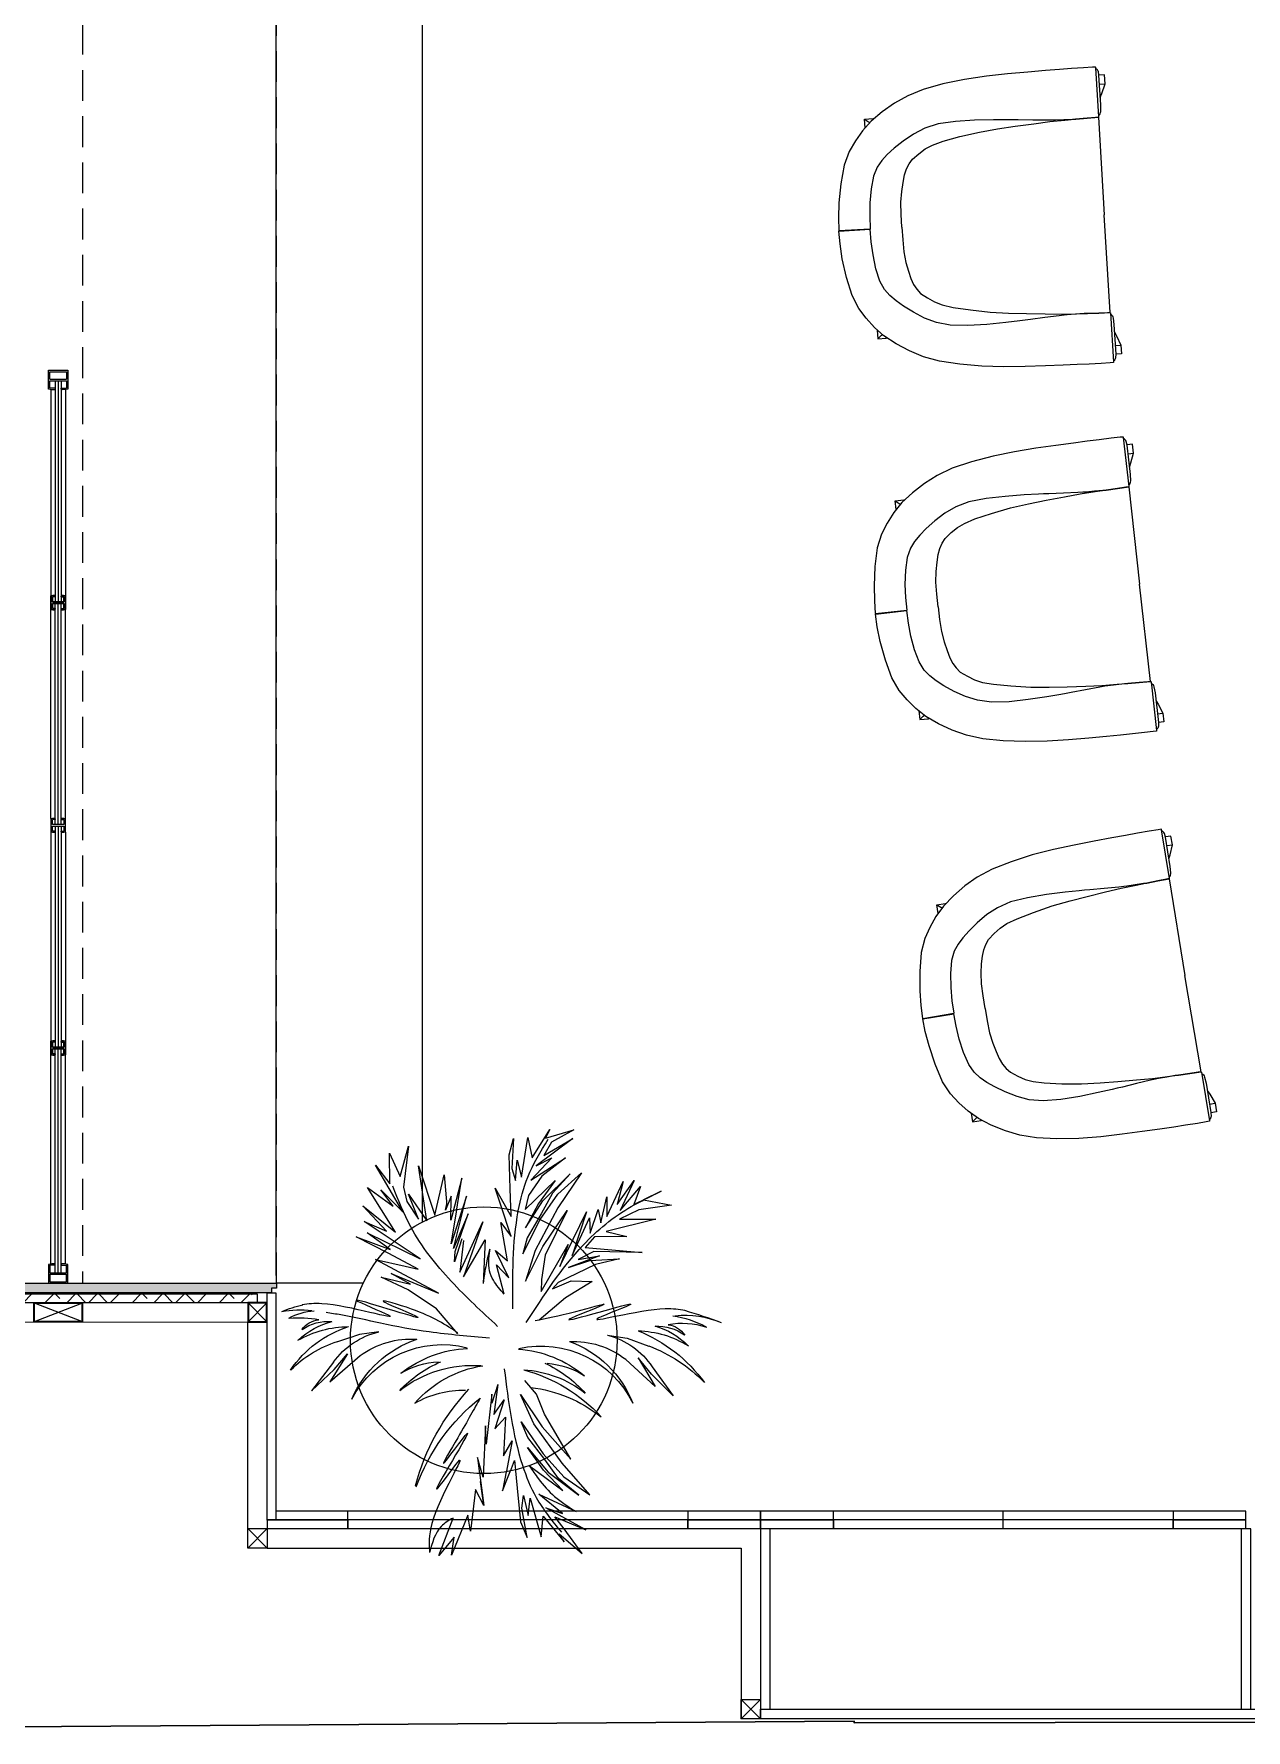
# Model space of a CAD drawing. Header units: centimetres. Extents: x 5488 to 20269, y -31398 to -19684.
# Drawn here: x 18458.7 to 18708.5, y -24051.3 to -23701.6 of the extents above; entities that cross this region are included whole.
import ezdxf

# ---------------------------------------------------------------- set-up
doc = ezdxf.new("R2010")
doc.units = ezdxf.units.CM
doc.set_wipeout_variables(frame=1)
doc.linetypes.add('HIDDEN', pattern=[9.525, 6.35, -3.175])
doc.layers.add('wipeout', color=7, linetype='Continuous', true_color=0xffffff)
for name, color, linetype, lineweight in [('xxx_Auto_Dograma_Metal', 157, 'Continuous', 0), ('xxx_Auto_Duvar_Duvar Plan Kesit', 7, 'Continuous', 30), ('xxx_Auto_Element_Dograma Cam', 140, 'Continuous', 9), ('xxx_Auto_Element_Dograma Metal', 211, 'Continuous', 20), ('xxx_Auto_Kaplama_Ahşap', 34, 'Continuous', 0), ('xxx_Auto_Kaplama_Ahşap Tarama', 16, 'Continuous', 5), ('xxx_Auto_Kaplama_Mermer', 43, 'Continuous', 13), ('xxx_Auto_Kaplama_Siva Sap', 253, 'Continuous', 13), ('xxx_Auto_Konstruksiyon_Metal', 141, 'Continuous', 0), ('xxx_Auto_Merdiven_Merdiven', 163, 'Continuous', 15), ('xxx_Auto_Mobilya_Ahsap', 34, 'Continuous', 20), ('xxx_Auto_Tefris_Silik', 252, 'Continuous', 13), ('xxx_Auto_Tefris_Tefris', 32, 'Continuous', 15)]:
    doc.layers.add(name, color=color, linetype=linetype, lineweight=lineweight)
doc.layers.add('xxx_Auto_Kaplama_Alcipan Tarama', color=250, linetype='Continuous')
doc.layers.add('xxx_Autoxxx_Auto_Tefris_Silik', color=252, linetype='Continuous')
doc.layers.add('xxx_Auto_Kaplama_Mermer Tarama', color=7, linetype='Continuous', lineweight=0, true_color=0xadadad)
doc.layers.add('xxx_Auto_LANDSCAPE', color=7, linetype='Continuous', lineweight=0, true_color=0x496639)

# ---------------------------------------------------------------- blocks, each defined once
blk = doc.blocks.new('A$Cb3d25d0a')
at = {"layer": 'xxx_Auto_Konstruksiyon_Metal', "lineweight": 20}
h = blk.add_hatch(color=256, dxfattribs=at)
h.dxf.hatch_style = 1
h.paths.add_polyline_path([(2, 2), (2, -2), (-2, -2), (-2, 2)])
h.paths.add_polyline_path([(1.88, 1.88), (-1.88, 1.88), (-1.88, -1.88), (1.88, -1.88)], flags=16)
for points in [[(2, -2), (2, 2), (-2, 2), (-2, -2)], [(1.88, -1.88), (1.88, 1.88), (-1.88, 1.88), (-1.88, -1.88)]]:
    blk.add_lwpolyline(points, close=True, dxfattribs=at)
for points in [[(1.88, -1.88), (-1.88, 1.88)], [(1.88, 1.88), (-1.88, -1.88)]]:
    blk.add_lwpolyline(points, dxfattribs=at)
blk = doc.blocks.new('4X10 PROFİL')
at = {"layer": 'xxx_Auto_Konstruksiyon_Metal'}
h = blk.add_hatch(color=256, dxfattribs=at)
h.dxf.hatch_style = 1
h.paths.add_polyline_path([(6769.8, -31068.3), (6669.8, -31068.3), (6669.8, -31108.3), (6769.8, -31108.3)])
h.paths.add_polyline_path([(6768.8, -31107.3), (6670.8, -31107.3), (6670.8, -31069.3), (6768.8, -31069.3)], flags=16)
for p, q in [((6670.8, -31069.3), (6768.8, -31107.3)), ((6768.8, -31069.3), (6670.8, -31107.3))]:
    blk.add_line(p, q, dxfattribs=at)
for points in [[(6669.8, -31068.3), (6769.8, -31068.3), (6769.8, -31108.3), (6669.8, -31108.3)], [(6670.8, -31069.3), (6768.8, -31069.3), (6768.8, -31107.3), (6670.8, -31107.3)]]:
    blk.add_lwpolyline(points, close=True, dxfattribs=at)
blk = doc.blocks.new('gizliprofil_e')
at = {"layer": 'xxx_Auto_Element_Dograma Metal'}
for p, q in [((0.05, -2.3), (0.05, 1.1)), ((0.35, -2.3), (0.35, 1.1))]:
    blk.add_line(p, q, dxfattribs=at)
for points in [[(-1.7, -2.6), (2.2, -2.6), (2.2, 1.4), (-1.7, 1.4)], [(-1.5, 0.05), (-1.5, 0.05), (-1.5, 0.05), (-1.5, 1.1)], [(0.05, 1.1), (-1.5, 1.1)], [(0.35, -2.3), (1.9, -2.3), (1.9, 1.1), (0.35, 1.1)], [(-1.5, -1.25), (-1.5, -1.25), (-1.5, -1.25), (-1.5, -2.3)], [(-1.5, -2.3), (0.05, -2.3)]]:
    blk.add_lwpolyline(points, dxfattribs=at)
for centre, radius, start, end in [((3.52, 0.34), 5.32, 168.5228, 183.0808), ((-1.65, 0.24), 0.24, 230.6527, 307.686), ((2.75, -1.6), 4.56, 175.6886, 192.7072), ((-1.65, -1.44), 0.24, 52.3134, 129.3468)]:
    blk.add_arc(centre, radius, start, end, dxfattribs=at)
blk = doc.blocks.new('dograma_metal_orta')
at = {"layer": 'xxx_Auto_Element_Dograma Metal'}
for points in [[(-0.5, 1.5), (2.3, 1.5)], [(-0.3, -1.2), (0.75, -1.2), (0.75, 1.2), (-0.3, 1.2)], [(-0.3, 0.65), (-0.3, 0.65), (-0.3, 0.65), (-0.3, 1.2)], [(2.1, 1.2), (1.05, 1.2), (1.05, -1.2), (2.1, -1.2)], [(2.1, 0.65), (2.1, 0.65), (2.1, 0.65), (2.1, 1.2)], [(2.3, -1.5), (-0.5, -1.5)], [(-0.3, -0.65), (-0.3, -0.65), (-0.3, -0.65), (-0.3, -1.2)], [(2.1, -0.65), (2.1, -0.65), (2.1, -0.65), (2.1, -1.2)]]:
    blk.add_lwpolyline(points, dxfattribs=at)
for centre, radius, start, end in [((4.24, 0.52), 4.84, 168.2942, 178.3809), ((-0.45, 0.84), 0.24, 230.6527, 307.686), ((2.25, 0.84), 0.24, 232.314, 309.3473), ((-2.44, 0.52), 4.84, 1.6191, 11.7058), ((-0.45, -0.84), 0.24, 52.3134, 129.3468), ((4.24, -0.52), 4.84, 181.6185, 191.7052), ((2.25, -0.84), 0.24, 50.6532, 127.6866), ((-2.44, -0.52), 4.84, 348.2945, 358.3815)]:
    blk.add_arc(centre, radius, start, end, dxfattribs=at)
blk = doc.blocks.new('40_40_kutu profil')
at = {"layer": 'xxx_Auto_Konstruksiyon_Metal'}
blk.add_lwpolyline([(0, -4), (4, -4), (4, 0), (0, 0)], close=True, dxfattribs=at)
for points in [[(0, -4), (4, 0)], [(4, -4), (0, 0)]]:
    blk.add_lwpolyline(points, dxfattribs=at)
blk = doc.blocks.new('A$C19821016')
for points in [[(22.44, -61.01), (33.71, -61.01), (33.78, -61), (33.83, -60.96), (33.86, -60.24), (33.86, -58.18), (33.84, -55.43), (33.8, -52.67), (33.74, -49.46), (33.66, -45.38), (33.52, -40.74), (33.28, -35.86), (32.85, -30.85), (32.11, -25.82), (31.11, -21.25), (29.87, -17.61), (28.36, -14.51), (26.57, -11.53), (24.6, -8.89), (22.52, -6.81), (20.29, -5.05), (17.95, -3.48), (14.93, -2.14), (10.71, -1.11), (6.35, -0.42), (2.94, -0.11), (0, 0), (0, -0.04), (-0.01, -0.08), (-0.06, -0.09)], [(-22.56, -61.01), (-33.83, -61.01), (-33.9, -61), (-33.95, -60.96), (-33.98, -60.24), (-33.98, -58.18), (-33.96, -55.43), (-33.92, -52.67), (-33.85, -49.46), (-33.78, -45.38), (-33.64, -40.74), (-33.4, -35.86), (-32.96, -30.85), (-32.23, -25.82), (-31.23, -21.25), (-29.98, -17.61), (-28.48, -14.51), (-26.69, -11.53), (-24.71, -8.89), (-22.63, -6.81), (-20.41, -5.05), (-18.07, -3.48), (-15.05, -2.14), (-10.82, -1.11), (-6.47, -0.42), (-3.06, -0.11), (-0.12, 0), (-0.12, -0.04), (-0.1, -0.08), (-0.06, -0.09)], [(-0.12, -0.04), (-0.12, -7.23), (-0.12, -7.2), (-0.1, -7.18), (-0.06, -7.18)], [(0, -0.04), (0, -7.23), (0, -7.2), (-0.01, -7.18), (-0.06, -7.18)], [(-23.25, -7.43), (-23.26, -7.42), (-25.27, -7.42), (-25.27, -9.38), (-25.2, -9.55)], [(-25.27, -7.42), (-24.59, -8.27), (-24.4, -8.58)], [(-22.56, -61.01), (-22.52, -60.96), (-22.47, -60.27), (-22.41, -58.3), (-22.34, -55.68), (-22.35, -54.93), (-22.38, -53), (-22.4, -51.07), (-22.41, -50.37), (-22.49, -49.21), (-22.72, -45.9), (-22.96, -42.57), (-23.05, -41.36), (-23.13, -40.17), (-23.32, -36.91), (-23.48, -32.58), (-23.47, -28.18), (-23.15, -24.18), (-22.35, -21.05), (-21.17, -18.42), (-19.7, -15.93), (-18.18, -13.77), (-16.86, -12.12), (-15.56, -10.81), (-14.1, -9.66), (-12.11, -8.71), (-9.23, -7.98), (-6.02, -7.5), (-3.01, -7.29), (-0.12, -7.23), (-0.12, -7.23)], [(-23.26, -7.42), (-23.26, -7.44)], [(22.44, -61.01), (22.4, -60.96), (22.35, -60.27), (22.29, -58.3), (22.22, -55.68), (22.23, -54.93), (22.26, -53), (22.28, -51.07), (22.29, -50.37), (22.37, -49.21), (22.6, -45.9), (22.84, -42.57), (22.94, -41.36), (23.02, -40.17), (23.2, -36.91), (23.36, -32.58), (23.35, -28.18), (23.03, -24.18), (22.23, -21.05), (21.05, -18.42), (19.58, -15.93), (18.06, -13.77), (16.74, -12.12), (15.44, -10.81), (13.98, -9.66), (11.99, -8.71), (9.11, -7.98), (5.9, -7.5), (2.89, -7.29), (0, -7.23)], [(23.13, -7.43), (23.14, -7.42), (25.16, -7.42), (25.16, -9.38), (25.08, -9.55)], [(23.14, -7.42), (23.14, -7.44)], [(25.16, -7.42), (24.48, -8.27), (24.28, -8.58)], [(-25.27, -9.38), (-25.08, -9.38)], [(25.16, -9.38), (24.96, -9.38)], [(-26.95, -61.62), (-27.86, -62.05), (-30.05, -62.91), (-32.06, -62.91), (-32.06, -61.62)], [(-30.05, -61.62), (-30.05, -62.91)], [(26.84, -61.62), (27.74, -62.05), (29.93, -62.91), (31.94, -62.91), (31.94, -61.62)], [(29.93, -61.62), (29.93, -62.91)]]:
    blk.add_lwpolyline(points)
at = {"elevation": -1.97}
for points in [[(-0.06, -14.49), (-2.98, -14.49), (-5.74, -14.59), (-8.18, -14.92), (-10.26, -15.38), (-11.95, -15.83), (-13.31, -16.36), (-14.42, -17.04), (-15.46, -17.82), (-16.6, -19.35), (-17.61, -20.91), (-18.39, -22.6), (-19.11, -25.08), (-19.94, -29), (-20.7, -33.49), (-21.2, -37.7), (-21.56, -41.77), (-21.89, -46.03), (-22.13, -49.73), (-22.27, -53.2), (-22.33, -55.4), (-22.34, -55.69), (-22.41, -58.3), (-22.48, -60.91), (-0.06, -60.88)], [(-0.06, -14.49), (2.86, -14.49), (5.63, -14.59), (8.07, -14.92), (10.15, -15.38), (11.83, -15.83), (13.19, -16.36), (14.31, -17.04), (15.34, -17.82), (16.49, -19.35), (17.49, -20.91), (18.27, -22.6), (19, -25.08), (19.83, -29), (20.58, -33.49), (21.09, -37.7), (21.44, -41.77), (21.77, -46.03), (22.01, -49.73), (22.16, -53.2), (22.21, -55.4), (22.22, -55.69), (22.29, -58.3), (22.36, -60.91), (-0.06, -60.88)]]:
    blk.add_lwpolyline(points, dxfattribs=at)
for points in [[(-22.86, -61.01, -0.224843), (-23.78, -61.53), (-25.23, -61.62), (-32.05, -61.62), (-32.9, -61.53, -0.167732), (-33.6, -61.01, -0.167732)], [(22.74, -61.01, 0.224843), (23.66, -61.53), (25.12, -61.62), (31.93, -61.62), (32.78, -61.53, 0.167732), (33.49, -61.01, 0.167732)]]:
    blk.add_lwpolyline(points, format="xyb")
blk = doc.blocks.new('A$C67A25700')
at = {"color": 0}
blk.add_wipeout([(22.56, 3.6), (22.87, 3.6), (23.78, 3.08), (25.24, 2.99), (26.96, 2.99), (27.87, 2.56), (30.05, 1.71), (32.06, 1.71), (32.06, 3), (32.9, 3.08), (33.61, 3.6), (33.83, 3.6), (33.9, 3.62), (33.95, 3.65), (33.98, 6.44), (33.97, 8.41), (33.91, 12.69), (33.81, 17.69), (33.73, 20.95), (33.52, 26.31), (33.07, 32.58), (32.8, 34.9), (32.66, 35.87), (32.31, 38.24), (31.94, 40.1), (31.54, 41.95), (31.23, 43.36), (29.98, 47), (28.48, 50.1), (26.69, 53.08), (25.2, 55.07), (25.27, 55.23), (25.27, 57.2), (23.25, 57.19), (22.42, 57.97), (20.99, 59.1), (20.22, 59.69), (18.07, 61.13), (15.05, 62.47), (11.5, 63.34), (7.55, 64.02), (6.47, 64.19), (3.06, 64.5), (1.59, 64.55), (0.12, 64.61), (0.12, 64.57), (0.1, 64.54), (0.06, 64.52), (0.01, 64.54), (0, 64.57), (0, 64.61), (-0.35, 64.6), (-1.12, 64.57), (-1.85, 64.54), (-2.65, 64.51), (-2.94, 64.5), (-4.38, 64.37), (-5.7, 64.25), (-6.35, 64.19), (-9.9, 63.63), (-10.71, 63.5), (-14.93, 62.47), (-17.95, 61.13), (-20.29, 59.56), (-22.3, 57.97), (-23.14, 57.19), (-25.16, 57.19), (-25.15, 55.22), (-25.08, 55.06), (-25.83, 54.07), (-26.4, 53.31), (-26.49, 53.19), (-26.57, 53.08), (-27.05, 52.27), (-27.47, 51.59), (-28.19, 50.38), (-28.36, 50.1), (-28.78, 49.22), (-29.33, 48.11), (-29.66, 47.42), (-29.86, 46.99), (-30.21, 45.98), (-30.49, 45.17), (-30.87, 44.06), (-31.11, 43.36), (-31.47, 41.7), (-31.77, 40.35), (-32.11, 38.79), (-32.42, 36.66), (-32.9, 33.15), (-32.93, 32.75), (-33.16, 30.19), (-33.31, 28.18), (-33.46, 25.06), (-33.54, 23.29), (-33.62, 20.56), (-33.67, 18.68), (-33.72, 16), (-33.77, 13.05), (-33.82, 10.56), (-33.85, 7.8), (-33.86, 5.4), (-33.84, 4.01), (-33.83, 3.65), (-33.78, 3.61), (-33.71, 3.6), (-33.48, 3.6), (-32.78, 3.08), (-31.94, 2.99), (-31.94, 1.7), (-29.93, 1.7), (-27.28, 2.77), (-26.83, 2.99), (-25.11, 2.99), (-23.66, 3.08), (-22.74, 3.6), (-22.44, 3.6), (-22.4, 3.65), (-22.36, 3.69), (-11.69, 3.71), (2.34, 3.73), (14.37, 3.71), (22.16, 3.7)], dxfattribs=at)
at = {"color": 0, "xscale": -1, "rotation": 0.00516719330883042}
blk.add_blockref('A$C19821016', (0, 64.61), dxfattribs=at)
blk = doc.blocks.new('palm_plan')
at = {"color": 0}
for p, q in [((-46.84, 87.45), (-62.2, 94.74)), ((-62.2, 94.74), (-52.98, 84)), ((-35.71, 74.41), (-52.98, 98.96)), ((-52.98, 98.96), (-46.84, 87.45)), ((-23.8, 73.26), (-39.93, 97.81)), ((-39.93, 97.81), (-36.47, 80.55)), ((-22.27, 78.25), (-29.56, 95.89)), ((-29.56, 95.89), (-23.8, 73.26)), ((-52.98, 84), (-70.26, 86.69)), ((-70.26, 86.69), (-48.38, 79.78)), ((-36.47, 80.55), (-41.85, 90.52)), ((-41.85, 90.52), (-35.71, 74.41)), ((-21.88, 91.67), (-22.27, 78.25)), ((-16.13, 54.85), (-21.88, 91.67)), ((-13.82, 72.11), (-16.89, 87.45)), ((-16.89, 87.45), (-16.13, 54.85)), ((-12.29, 92.06), (-13.82, 72.11)), ((-11.52, 71.73), (-12.29, 92.06)), ((-36.86, 60.22), (-62.58, 77.1)), ((-62.58, 77.1), (-41.47, 57.53)), ((-48.38, 79.78), (-41.85, 74.79)), ((-35.71, 64.82), (-46.07, 75.56)), ((-46.07, 75.56), (-36.86, 60.22)), ((-5.38, 77.1), (-8.83, 60.6)), ((-3.07, 37.59), (-5.38, 77.1)), ((36.16, 67.82), (44.9, 77.21)), ((-41.85, 74.79), (-35.71, 64.82)), ((-10.37, 53.31), (-11.52, 71.73)), ((-1.92, 65.97), (-3.07, 37.59)), ((-1.15, 53.7), (-1.92, 65.97)), ((2.3, 70.19), (-1.15, 53.7)), ((2.3, 53.7), (2.3, 70.19)), ((30.3, 58.6), (36.16, 67.82)), ((-41.47, 57.53), (-64.12, 62.14)), ((-64.12, 62.14), (-49.14, 53.7)), ((-8.83, 60.6), (-10.37, 53.31)), ((-30.97, 42.55), (-66.37, 52.44)), ((-66.37, 52.44), (-42.77, 48.25)), ((-42.77, 48.25), (-54.95, 53.58)), ((-54.95, 53.58), (-46.58, 53.2)), ((-46.58, 53.2), (-50, 53.96)), ((5.38, 34.9), (2.3, 53.7)), ((-29.07, 40.27), (-58.37, 45.97)), ((-58.37, 45.97), (-30.97, 42.55)), ((-27.93, 38.75), (-50, 41.03)), ((-50, 41.03), (-29.07, 40.27)), ((-35.92, 38.37), (-22.6, 36.85)), ((-22.6, 36.85), (-27.93, 38.75)), ((-80.73, 22.52), (-102.23, 28.66)), ((-102.23, 28.66), (-93.02, 21.76)), ((-89.18, 34.03), (-98.39, 35.56)), ((-98.39, 35.56), (-83.04, 29.43)), ((-72.29, 25.59), (-89.18, 34.03)), ((-77.66, 24.82), (-88.41, 28.66)), ((-88.41, 28.66), (-80.73, 22.52)), ((-83.04, 29.43), (-77.66, 24.82)), ((-48.49, 14.09), (-69.22, 33.26)), ((-69.22, 33.26), (-58.47, 18.69)), ((-18.55, 31.73), (-49.26, 31.73)), ((-49.26, 31.73), (-17.01, 28.66)), ((-17.01, 28.66), (-40.81, 26.36)), ((-35.44, 37.1), (-18.55, 31.73)), ((13.05, 18.41), (5.38, 34.9)), ((-106.07, 19.45), (-116.82, 7.18)), ((-93.02, 21.76), (-111.44, 19.45)), ((-111.44, 19.45), (-106.07, 19.45)), ((-58.47, 18.69), (-72.29, 25.59)), ((-35.44, 10.25), (-53.09, 22.52)), ((-53.09, 22.52), (-48.49, 14.09)), ((-40.81, 26.36), (-18.36, 17.24)), ((-116.82, 7.18), (-105.3, 15.62)), ((-112.21, 5.65), (-89.95, 17.92)), ((-96.86, 16.39), (-112.21, 5.65)), ((-105.3, 15.62), (-96.86, 16.39)), ((-81.5, 17.15), (-100.69, 4.88)), ((-100.69, 4.88), (-86.11, 12.55)), ((-89.95, 17.92), (-97.62, 11.78)), ((-97.62, 11.78), (-81.5, 17.15)), ((-65.38, 13.32), (-86.88, 4.88)), ((-86.11, 12.55), (-73.06, 14.85)), ((-73.06, 14.85), (-65.38, 13.32)), ((-26.99, 5.65), (-37.74, 18.69)), ((-37.74, 18.69), (-35.44, 10.25)), ((-17.78, 4.11), (-30.83, 14.85)), ((-30.83, 14.85), (-26.99, 5.65)), ((-80.73, 0.28), (-96.86, -6.62)), ((-73.82, 6.42), (-93.78, -1.25)), ((-93.78, -1.25), (-79.97, 3.35)), ((-86.88, 4.88), (-71.52, 7.95)), ((-63.84, 3.35), (-80.73, 0.28)), ((-79.97, 3.35), (-66.91, 4.11)), ((-56.17, 8.72), (-73.82, 6.42)), ((-71.52, 7.95), (-56.17, 8.72)), ((-66.91, 4.11), (-51.56, 5.65)), ((-42.35, 4.11), (-63.84, 3.35)), ((-51.56, 5.65), (-42.35, 4.11)), ((-96.86, -6.62), (-73.82, -2.79)), ((-50.79, -4.32), (-74.59, -8.16)), ((-74.59, -8.16), (-46.95, -7.39)), ((-73.82, -2.79), (-46.95, -1.25)), ((-29.29, -3.56), (-50.79, -4.32)), ((-46.95, -1.25), (-29.29, -3.56)), ((-46.95, -7.39), (-33.9, -11.23)), ((-44.65, -17.36), (-78.43, -18.13)), ((-78.43, -18.13), (-53.09, -21.2)), ((-27.71, -13.75), (-57.7, -16.59)), ((-57.7, -16.59), (-44.65, -17.36)), ((-33.9, -11.23), (-27.71, -13.75)), ((29.25, -13.53), (45.37, -18.59)), ((29.25, -13.53), (40.16, -14.9)), ((40.16, -14.9), (35.5, -12.77)), ((35.5, -12.77), (62.01, -21.59)), ((45.37, -18.59), (35.57, -20.41)), ((62.01, -21.59), (53.08, -16.94)), ((53.08, -16.94), (79.49, -27.71)), ((-76.13, -28.1), (-90.71, -25.03)), ((-90.71, -25.03), (-80.73, -29.63)), ((-68.45, -25.03), (-82.27, -23.5)), ((-82.27, -23.5), (-76.13, -28.1)), ((-53.09, -21.2), (-76.13, -21.2)), ((-76.13, -21.2), (-68.45, -25.03)), ((-75.36, -44.21), (-67.68, -28.1)), ((-60, -25.8), (-70.75, -55.71)), ((-67.68, -28.1), (-60, -25.8)), ((-60, -31.17), (-52.33, -25.03)), ((-59.24, -35), (-46.18, -21.96)), ((-52.33, -25.03), (-59.24, -35)), ((-46.18, -21.96), (-54.63, -31.17)), ((-53.86, -35), (-36.2, -20.43)), ((-40.04, -26.57), (-44.65, -37.3)), ((-44.65, -37.3), (-30.11, -27.61)), ((-31.6, -18.9), (-40.04, -26.57)), ((-36.2, -20.43), (-31.6, -18.9)), ((-30.11, -27.61), (-12.86, -19.5)), ((25.22, -35.42), (20.93, -26.32)), ((40.7, -40.9), (29.12, -27.37)), ((29.12, -27.37), (40.23, -45.79)), ((35.57, -20.41), (52.36, -22.28)), ((52.36, -22.28), (44.04, -24.96)), ((44.04, -24.96), (63.97, -33.04)), ((79.49, -27.71), (70.84, -20.24)), ((70.84, -20.24), (93.51, -34.47)), ((93.51, -34.47), (82.18, -27.35)), ((93.51, -34.47), (87.39, -26.64)), ((87.39, -26.64), (109.62, -33.92)), ((129.23, -23.51), (107.01, -21.95)), ((116.39, -26.98), (129.23, -23.51)), ((126.11, -29.76), (116.39, -26.98)), ((-89.18, -31.93), (-105.3, -35)), ((-105.3, -35), (-86.88, -35)), ((-86.88, -35), (-103.77, -39.6)), ((-80.73, -29.63), (-102.23, -29.63)), ((-102.23, -29.63), (-89.18, -31.93)), ((-91.48, -44.21), (-82.27, -36.54)), ((-90.71, -54.94), (-73.06, -32.7)), ((-82.27, -36.54), (-90.71, -54.94)), ((-73.06, -32.7), (-75.36, -44.21)), ((-70.75, -55.71), (-60, -31.17)), ((-54.63, -31.17), (-62.31, -45.74)), ((-62.31, -45.74), (-53.86, -35)), ((33.49, -43.95), (25.22, -35.42)), ((49, -40.98), (42.68, -34.1)), ((42.68, -34.1), (53.79, -52.52)), ((63.97, -33.04), (54.38, -33.8)), ((54.38, -33.8), (81.77, -40.67)), ((109.62, -33.92), (102.15, -28.72)), ((102.15, -28.72), (126.11, -29.76)), ((-93.02, -40.37), (-106.07, -51.11)), ((-106.07, -51.11), (-97.62, -44.21)), ((-103.77, -39.6), (-93.02, -40.37)), ((-97.62, -44.21), (-101.46, -59.55)), ((-101.46, -59.55), (-91.48, -44.21)), ((50.03, -67.81), (33.49, -43.95)), ((40.23, -45.79), (50.03, -67.81)), ((54.11, -64.23), (40.7, -40.9)), ((56.11, -54.67), (49, -40.98)), ((61.84, -56.44), (54.09, -43.16)), ((54.09, -43.16), (61.81, -59.2)), ((81.77, -40.67), (63.69, -39.64)), ((63.69, -39.64), (77.03, -47.43)), ((53.79, -52.52), (60.45, -68.34)), ((62.6, -66.02), (56.11, -54.67)), ((67.67, -70.97), (61.84, -56.44)), ((62.98, -48.36), (67.67, -70.97)), ((77.03, -47.43), (93.33, -56.96)), ((88.41, -59.26), (79.08, -56.18)), ((79.08, -56.18), (95.97, -70.83)), ((86.12, -54.34), (79.33, -52.35)), ((79.33, -52.35), (88.41, -59.26)), ((99.65, -63.84), (86.12, -54.34)), ((-21.11, -57.48), (-24, -68.02)), ((63.49, -85.62), (54.11, -64.23)), ((61.81, -59.2), (66.31, -80.11)), ((79.32, -76.19), (75, -59.76)), ((75, -59.76), (75.22, -82.54)), ((93.33, -56.96), (99.65, -63.84)), ((-24, -68.02), (-25.08, -80.8)), ((60.45, -68.34), (63.49, -85.62)), ((66.31, -80.11), (62.6, -66.02)), ((80.26, -66.41), (79.32, -76.19)), ((82.16, -91.76), (80.26, -66.41)), ((82.76, -73.04), (82.16, -91.76)), ((86.73, -80.53), (82.76, -73.04)), ((95.97, -70.83), (85.15, -66.89)), ((85.15, -66.89), (93.3, -83.57)), ((95.03, -95.31), (86.73, -80.53)), ((93.3, -83.57), (90.36, -79.07)), ((90.36, -79.07), (95.03, -95.31))]:
    blk.add_line(p, q, dxfattribs=at)
for points in [[(56.14, 74.49), (75.63, 78.86), (59.72, 72.5), (48.59, 69.33), (66.88, 71.71), (46.6, 62.55)], [(-15.51, -87.3), (-5.65, -104.67), (-11.63, -88.62), (-16.76, -78.24), (-6.23, -93.38), (-13.08, -72.21)]]:
    blk.add_lwpolyline(points, dxfattribs=at)
for centre, radius, start, end in [((99.17, 53.3), 81.81, 133.81944, 142.41499), ((64.92, 79.92), 34.25, 126.95285, 151.86942), ((82.98, 82.64), 50.1, 143.6631, 162.87038), ((90.53, 79.14), 53.98, 149.04253, 166.44838), ((85.76, 51.52), 56.24, 125.181, 155.21391), ((80.37, 33.28), 61.93, 99.57062, 137.52091), ((69.12, 57.69), 42.79, 111.98001, 140.92778), ((59.95, 75.91), 25.52, 120.68228, 159.65167), ((49.47, 85.09), 13.11, 100.6314, 149.19483), ((92.71, 33.32), 65.05, 110.59419, 137.49724), ((64.52, 31.9), 43.41, 101.12715, 142.03804), ((73.53, 0.03), 56.68, 93.0923, 169.43104), ((69.91, 20.84), 47.78, 119.2037, 159.35603), ((68.76, -2.86), 59.51, 88.35274, 137.05741), ((75.71, -19.74), 64.86, 117.24824, 152.69594), ((71.95, 0.37), 45.64, 124.63013, 152.18172), ((85.89, -24.6), 66.7, 117.57029, 159.02957), ((77.24, -30.93), 69.13, 108.74819, 132.00795), ((75.42, -36.07), 62.46, 106.29112, 146.55726), ((89.12, -20.29), 54.1, 125.24331, 156.33285), ((77.98, -118.6), 124.94, 80.11436, 108.49853), ((90.77, -108.29), 112.52, 85.42798, 116.71611), ((51.32, -50.14), 56.68, 142.79498, 219.13373), ((67.42, -38.46), 64.86, 159.53008, 194.97778), ((72.58, -45.48), 60.92, 158.59015, 193.41286), ((103.98, -38.38), 89.4, 170.25724, 202.88355), ((50, -49.19), 45.64, 160.04431, 187.5959), ((76.73, -32.07), 69.13, 180.21807, 203.47783), ((97.56, -54.6), 78.17, 162.32522, 193.71765), ((33.47, -61.44), 47.78, 152.87, 193.02233), ((50.25, -44.67), 59.51, 175.16861, 223.87329), ((21.66, -64.88), 43.41, 170.18799, 211.09887), ((21.4, -93.79), 56.24, 157.01211, 187.04502), ((54.53, -75.84), 85, 177.29514, 209.19575), ((-14, -91.07), 25.52, 152.57436, 191.54374), ((5.65, -85.62), 42.79, 171.29824, 200.24601), ((62.27, -86.14), 87.67, 176.46895, 200.82085), ((-1.59, -113.58), 52.23, 149.5519, 178.13356), ((200.52, -129.14), 254.9, 171.27038, 176.11868), ((2.24, -101.23), 50.49, 162.36513, 184.77305), ((-5.72, -110.21), 42.63, 144.61489, 173.56583), ((-27.84, -89.48), 13.11, 163.0312, 211.59462)]:
    blk.add_arc(centre, radius, start, end, dxfattribs=at)
for points in [[(12.54, 18.56), (11.25, 47.52), (13.83, 63.6), (13.83, 42.37), (19.63, 77.12), (19.63, 57.81), (29.29, 93.85), (34.44, 103.5)], [(0, 0), (-12.02, 33.89), (-30.06, 66.92), (-46.37, 85.36)], [(7.87, 1.31), (18.64, 33.22), (25.57, 59.75), (30.57, 81.66), (32.88, 89.74)], [(-12.4, -3.56), (-63.08, 16.39), (-82.27, 19.45), (-106.07, 17.92)], [(-17.78, 4.11), (-22.26, 12.87), (-31.96, 20.07), (-37.05, 21.73), (-25.27, 19.36), (-18.36, 17.24)], [(40.19, -7.78), (65.46, -5.69), (81.71, -4.5), (61.04, -9.39), (96.2, -7.03), (77.41, -11.47), (114.7, -12.58), (129.93, -18.14)], [(-8.57, -13.53), (-60.77, -24.26), (-91.48, -39.6), (-102.23, -48.04)], [(-11.67, -17.51), (-25.7, -35.93), (-35.89, -48.65), (-20.16, -34.38), (-42, -62.03), (-27.7, -49.05), (-47.89, -80.43), (-51.58, -90.73)], [(19.89, -13.23), (64.29, -44.75), (77.35, -59.14), (89.08, -79.91)], [(107.01, -21.95), (113.96, -17.96), (129.93, -18.14)], [(62.98, -48.36), (67.38, -55.92), (72.6, -68.22), (75.22, -82.54)]]:
    blk.add_spline(points, degree=3, dxfattribs=at)
blk = doc.blocks.new('A$C21533CF2')
blk.add_wipeout([(74.13, 39.49), (75.2, 40.42), (76.21, 41.4), (77.18, 42.44), (78.09, 43.52), (78.94, 44.65), (79.73, 45.82), (80.45, 47.03), (81.12, 48.28), (81.71, 49.57), (82.24, 50.88), (82.7, 52.21), (83.09, 53.57), (83.41, 54.95), (83.65, 56.34), (83.82, 57.75), (83.92, 59.16), (83.94, 60.57), (83.89, 61.99), (83.77, 63.39), (83.57, 64.79), (83.3, 66.18), (82.96, 67.55), (82.54, 68.91), (82.06, 70.23), (81.5, 71.54), (80.88, 72.81), (80.2, 74.04), (79.45, 75.24), (78.63, 76.4), (77.76, 77.51), (76.83, 78.58), (75.85, 79.6), (74.82, 80.56), (73.73, 81.47), (72.6, 82.32), (71.43, 83.11), (70.22, 83.83), (68.97, 84.5), (67.69, 85.09), (66.37, 85.62), (65.04, 86.08), (63.68, 86.47), (62.3, 86.79), (60.91, 87.03), (59.5, 87.2), (58.09, 87.3), (56.68, 87.32), (55.27, 87.27), (53.86, 87.15), (52.46, 86.95), (51.07, 86.68), (49.7, 86.34), (48.35, 85.92), (47.02, 85.44), (45.72, 84.89), (44.45, 84.26), (43.21, 83.58), (42.01, 82.83), (40.85, 82.02), (39.74, 81.14), (38.67, 80.22), (37.66, 79.23), (36.69, 78.2), (35.78, 77.11), (34.93, 75.98), (34.14, 74.81), (33.42, 73.6), (32.75, 72.35), (32.16, 71.07), (31.63, 69.76), (31.17, 68.42), (30.78, 67.06), (30.46, 65.68), (30.22, 64.29), (30.05, 62.89), (29.95, 61.47), (29.93, 60.06), (29.98, 58.65), (30.1, 57.24), (30.3, 55.84), (30.57, 54.45), (30.91, 53.08), (31.33, 51.73), (31.81, 50.4), (32.37, 49.1), (32.99, 47.83), (33.67, 46.59), (34.42, 45.39), (35.24, 44.23), (36.11, 43.12), (37.04, 42.05), (38.02, 41.04), (39.05, 40.07), (40.14, 39.17), (41.27, 38.32), (42.44, 37.53), (43.65, 36.8), (44.9, 36.14), (46.18, 35.54), (47.5, 35.01), (48.83, 34.55), (50.19, 34.16), (51.57, 33.85), (52.96, 33.6), (54.37, 33.43), (55.78, 33.33), (57.19, 33.31), (58.6, 33.36), (60.01, 33.48), (61.41, 33.68), (62.8, 33.95), (64.17, 34.3), (65.52, 34.71), (66.85, 35.19), (68.15, 35.75), (69.42, 36.37), (70.66, 37.06), (71.86, 37.81), (73.02, 38.62)]).dxf.layer = 'wipeout'
at = {"layer": 'xxx_Auto_Tefris_Tefris'}
blk.add_circle((56.93, 60.32), 27, dxfattribs=at)
at = {"layer": 'xxx_Auto_LANDSCAPE', "xscale": -0.364783083416274, "yscale": 0.364783083416274, "zscale": 0.3647830834162722, "rotation": 328.9633282841189}
blk.add_blockref('palm_plan', (59.41, 57.23), dxfattribs=at)

msp = doc.modelspace()

# ---------------------------------------------------------------- hatches: boundary and pattern name
at = {"layer": 'xxx_Auto_Kaplama_Alcipan Tarama'}
h = msp.add_hatch(dxfattribs=at)
h.set_pattern_fill('ANSI38', color=256, angle=180)
h.set_pattern_definition([(225, (2130.074, -29858.9856), (2.24506403, -2.24506403), []), (315, (2130.074, -29858.9856), (6.7351921, -2.24506403), [7.9375, -4.7625])])
h.paths.add_polyline_path([(18417.67, -23961.36), (18297.17, -23961.36), (18297.17, -23963.17), (18499.67, -23963.17), (18499.67, -23963.16), (18503.66, -23963.16), (18503.66, -23961.36)])
at = {"layer": 'xxx_Auto_Kaplama_Mermer Tarama'}
h = msp.add_hatch(dxfattribs=at)
h.set_pattern_fill('AR-CONC', color=241, scale=0.01, angle=90)
h.set_pattern_definition([(140, (2131.085, -29898.9872), (0.15939086, 1.82184669), [0.1905, -2.0955]), (85, (2131.085, -29898.9872), (-1.91056845, -0.35243421), [0.1524, -1.67640584]), (190.451445, (2131.0983, -29898.8353), (-1.75117752, 1.46941247), [0.16190009, -1.78090245]), (136.1842, (2130.577, -29898.9872), (0.42042328, 2.7107904), [0.28575, -3.14325]), (186.635558, (2130.612, -29898.7613), (-2.47426125, 2.37404134), [0.24285023, -2.6713561]), (81.184151, (2130.577, -29898.9872), (-2.47426125, 2.37404134), [0.22859967, -2.5145973]), (111, (2130.704, -29898.7332), (1.02265198, 1.51614391), [0.1905, -2.0955]), (56, (2130.704, -29898.7332), (-1.84187966, 0.61802028), [0.1524, -1.6764]), (161.451445, (2130.7892, -29898.6068), (-0.81922769, 2.1341642), [0.16190009, -1.78089938]), (127.5, (2131.085, -29898.9872), (-0.845550389, 0.030886033), [0, -1.65608, 0, -1.7018, 0, -1.68275]), (97.5, (2131.085, -29898.9872), (-1.00180575, 0.668196625), [0, -0.97028, 0, -1.61798, 0, -0.64135]), (57.5, (2131.085, -29899.5536), (0.05728744, 1.355905952), [0, -0.635, 0, -1.9812, 0, -2.6289]), (47.5, (2131.085, -29899.8076), (-0.25426491, 1.48129181), [0, -0.8255, 0, -1.31572, 0, -1.8669])])
edge = h.paths.add_edge_path()
edge.add_line((18419.68, -23959.17), (18508.68, -23959.17))
edge.add_line((18508.68, -23959.17), (18508.68, -23960.17))
edge.add_line((18508.68, -23960.17), (18507.68, -23960.17))
edge.add_line((18507.68, -23960.17), (18507.68, -23961.17))
edge.add_line((18507.68, -23961.17), (18418.68, -23961.17))
edge.add_line((18418.68, -23961.17), (18418.68, -23960.17))
edge.add_line((18418.68, -23960.17), (18419.68, -23960.17))
edge.add_line((18419.68, -23960.17), (18419.68, -23959.17))

# ---------------------------------------------------------------- linework, layer by layer
at = {"layer": 'xxx_Auto_Dograma_Metal'}
for p, q in [((18462.18, -23774.87), (18462.18, -23817.47)), ((18465.18, -23774.87), (18465.18, -23817.47)), ((18462.18, -23863.37), (18462.18, -23820.27)), ((18465.18, -23863.37), (18465.18, -23820.27)), ((18462.18, -23866.17), (18462.18, -23909.27)), ((18465.18, -23866.17), (18465.18, -23909.27)), ((18462.18, -23955.18), (18462.18, -23912.07)), ((18465.18, -23955.19), (18465.18, -23912.07))]:
    msp.add_line(p, q, dxfattribs=at)
at = {"layer": 'xxx_Auto_Duvar_Duvar Plan Kesit'}
msp.add_lwpolyline([(19000.55, -24049.13), (18627.75, -24049.8), (18627.75, -24049.44), (18454.13, -24050.62), (18454.19, -24091.21), (18471.85, -24091.25), (18471.9, -24065.81), (18612.32, -24064.86), (18612.09, -24094.66), (18629.4, -24094.75), (18629.55, -24065.1), (19000.58, -24064.44)], dxfattribs=at)
at = {"layer": 'xxx_Auto_Element_Dograma Cam'}
for p, q in [((18463.08, -23773.12), (18463.08, -23818.72)), ((18463.68, -23773.12), (18463.68, -23818.72)), ((18464.28, -23773.12), (18464.28, -23818.72)), ((18463.08, -23864.62), (18463.08, -23819.02)), ((18463.68, -23864.62), (18463.68, -23819.02)), ((18464.28, -23864.62), (18464.28, -23819.02)), ((18463.08, -23864.92), (18463.08, -23910.52)), ((18463.68, -23864.92), (18463.68, -23910.52)), ((18464.28, -23864.92), (18464.28, -23910.52)), ((18463.08, -23957.02), (18463.08, -23910.82)), ((18463.68, -23957.02), (18463.68, -23910.82)), ((18464.28, -23957.02), (18464.28, -23910.82))]:
    msp.add_line(p, q, dxfattribs=at)
at = {"layer": 'xxx_Auto_Kaplama_Ahşap'}
for points in [[(18508.57, -24007.97), (18506.77, -24007.97), (18506.77, -23961.17), (18508.57, -23961.17)], [(18508.57, -24006.16), (18508.57, -24007.96), (18523.39, -24007.96), (18523.39, -24006.16)], [(18593.43, -24006.16), (18593.43, -24007.96), (18608.43, -24007.96), (18608.43, -24006.16)], [(18608.46, -24006.17), (18608.46, -24007.96), (18623.46, -24007.96), (18623.46, -24006.17)], [(18693.5, -24006.17), (18693.5, -24007.96), (18708.5, -24007.96), (18708.5, -24006.17)], [(18506.77, -24007.96), (18506.77, -24009.75), (18523.39, -24009.75), (18523.39, -24007.96)], [(18523.39, -24007.96), (18523.39, -24009.75), (18593.43, -24009.75), (18593.43, -24007.96)], [(18593.43, -24007.96), (18593.43, -24009.75), (18608.43, -24009.75), (18608.43, -24007.96)], [(18608.46, -24007.96), (18608.46, -24009.75), (18623.46, -24009.75), (18623.46, -24007.96)], [(18610.46, -24046.97), (18610.46, -24009.76), (18608.46, -24009.76), (18608.46, -24046.97)], [(18623.46, -24007.96), (18623.46, -24009.75), (18693.5, -24009.75), (18693.5, -24007.96)], [(18693.5, -24007.96), (18693.5, -24009.75), (18708.5, -24009.75), (18708.5, -24007.96)], [(18709.5, -24046.97), (18709.5, -24009.76), (18707.5, -24009.76), (18707.5, -24046.97)], [(18608.46, -24046.97), (18808.57, -24046.97), (18808.57, -24048.97), (18608.46, -24048.97)]]:
    msp.add_lwpolyline(points, close=True, dxfattribs=at)
msp.add_lwpolyline([(18658.48, -24009.75), (18658.48, -24006.17)], dxfattribs=at)
at = {"layer": 'xxx_Auto_Kaplama_Mermer'}
msp.add_lwpolyline([(18419.68, -23959.17), (18508.68, -23959.17), (18508.68, -23960.17), (18507.68, -23960.17), (18507.68, -23961.17), (18418.68, -23961.17), (18418.68, -23960.17), (18419.68, -23960.17), (18419.68, -23959.17)], dxfattribs=at)
at = {"layer": 'xxx_Auto_Kaplama_Siva Sap'}
msp.add_lwpolyline([(18298.18, -23961.36), (18504.68, -23961.36), (18504.68, -23963.17), (18298.18, -23963.17)], close=True, dxfattribs=at)
at = {"layer": 'xxx_Auto_Konstruksiyon_Metal'}
for points in [[(18502.77, -24011.97), (18502.77, -23967.16), (18302.18, -23967.33), (18302.18, -24041.33), (18448.19, -24041.33)], [(18506.77, -24013.75), (18604.46, -24013.75), (18604.46, -24049)]]:
    msp.add_lwpolyline(points, dxfattribs=at)
at = {"layer": 'xxx_Auto_Merdiven_Merdiven'}
msp.add_lwpolyline([(18908.6, -23311.91), (18608.57, -23311.91, 0.414214), (18508.57, -23411.91), (18508.57, -23957.56)], format="xyb", dxfattribs=at)
msp.add_lwpolyline([(18508.68, -23424.17), (18538.68, -23424.17), (18538.68, -23959.17), (18508.68, -23959.17)], dxfattribs=at)
at = {"layer": 'xxx_Auto_Tefris_Silik', "linetype": 'HIDDEN'}
msp.add_lwpolyline([(18468.68, -23959.17), (18508.68, -23959.17), (18508.68, -23137.57), (18468.68, -23137.57)], close=True, dxfattribs=at)
at = {"layer": 'xxx_Autoxxx_Auto_Tefris_Silik'}
for points in [[(18593.43, -24006.16), (18523.39, -24006.16)], [(18693.5, -24006.17), (18623.46, -24006.17)]]:
    msp.add_lwpolyline(points, dxfattribs=at)

# ---------------------------------------------------------------- block references
at = {"xscale": -1, "rotation": 270}
msp.add_blockref('gizliprofil_e', (18464.28, -23773.17), dxfattribs=at)
at = {"rotation": 270}
msp.add_blockref('gizliprofil_e', (18464.28, -23956.97), dxfattribs=at)
at = {"layer": 'xxx_Auto_Kaplama_Ahşap', "xscale": -1}
for p in [(18506.77, -24009.75), (18608.46, -24044.97)]:
    msp.add_blockref('40_40_kutu profil', p, dxfattribs=at)
at = {"layer": 'xxx_Auto_Kaplama_Ahşap Tarama', "rotation": 90}
for p in [(18463.68, -23819.77), (18463.68, -23911.57)]:
    msp.add_blockref('dograma_metal_orta', p, dxfattribs=at)
at = {"layer": 'xxx_Auto_Kaplama_Ahşap Tarama', "xscale": -1, "rotation": 90}
for p in [(18463.68, -23817.97), (18463.68, -23863.87), (18463.68, -23909.77)]:
    msp.add_blockref('dograma_metal_orta', p, dxfattribs=at)
at = {"layer": 'xxx_Auto_Konstruksiyon_Metal', "color": 0, "rotation": 180}
msp.add_blockref('A$Cb3d25d0a', (18504.77, -23965.16), dxfattribs=at)
at = {"layer": 'xxx_Auto_Mobilya_Ahsap', "xscale": 0.1, "yscale": 0.1, "zscale": 0.1, "rotation": 180}
msp.add_blockref('4X10 PROFİL', (19135.67, -27074), dxfattribs=at)

# ---------------------------------------------------------------- next in the draw order: block references
at = {"layer": 'xxx_Auto_Tefris_Tefris', "zscale": 0.7999999999999998}
for p, xscale, yscale, rotation in [((18682.61, -23738.68), -0.9000000000000059, 0.9000000000000059, 93.45070232776897), ((18689.88, -23814.62), -0.8999999999999997, 0.8999999999999997, 96.43329617957704), ((18699.22, -23895.09), -0.9000000000000067, 0.9000000000000067, 99.38313228173443)]:
    msp.add_blockref('A$C67A25700', p, dxfattribs=dict(at, xscale=xscale, yscale=yscale, rotation=rotation))
at = {"layer": 'xxx_Auto_Tefris_Tefris', "linetype": 'ByBlock', "xscale": 1.017866091454594, "yscale": 1.017866091454594, "zscale": 1.017866091454594, "rotation": 96.33665585716665}
msp.add_blockref('A$C21533CF2', (18618.83, -24021.73), dxfattribs=at)

# ---------------------------------------------------------------- next in the draw order: block references
at = {"layer": 'xxx_Auto_Tefris_Tefris', "zscale": 0.7999999999999998}
for p, xscale, yscale, rotation in [((18682.61, -23738.68), -0.9000000000000059, 0.9000000000000059, 93.45070232776897), ((18689.88, -23814.62), -0.8999999999999997, 0.8999999999999997, 96.43329617957704), ((18699.22, -23895.09), -0.9000000000000067, 0.9000000000000067, 99.38313228173443)]:
    msp.add_blockref('A$C67A25700', p, dxfattribs=dict(at, xscale=xscale, yscale=yscale, rotation=rotation))

doc.saveas('drawing.dxf')
